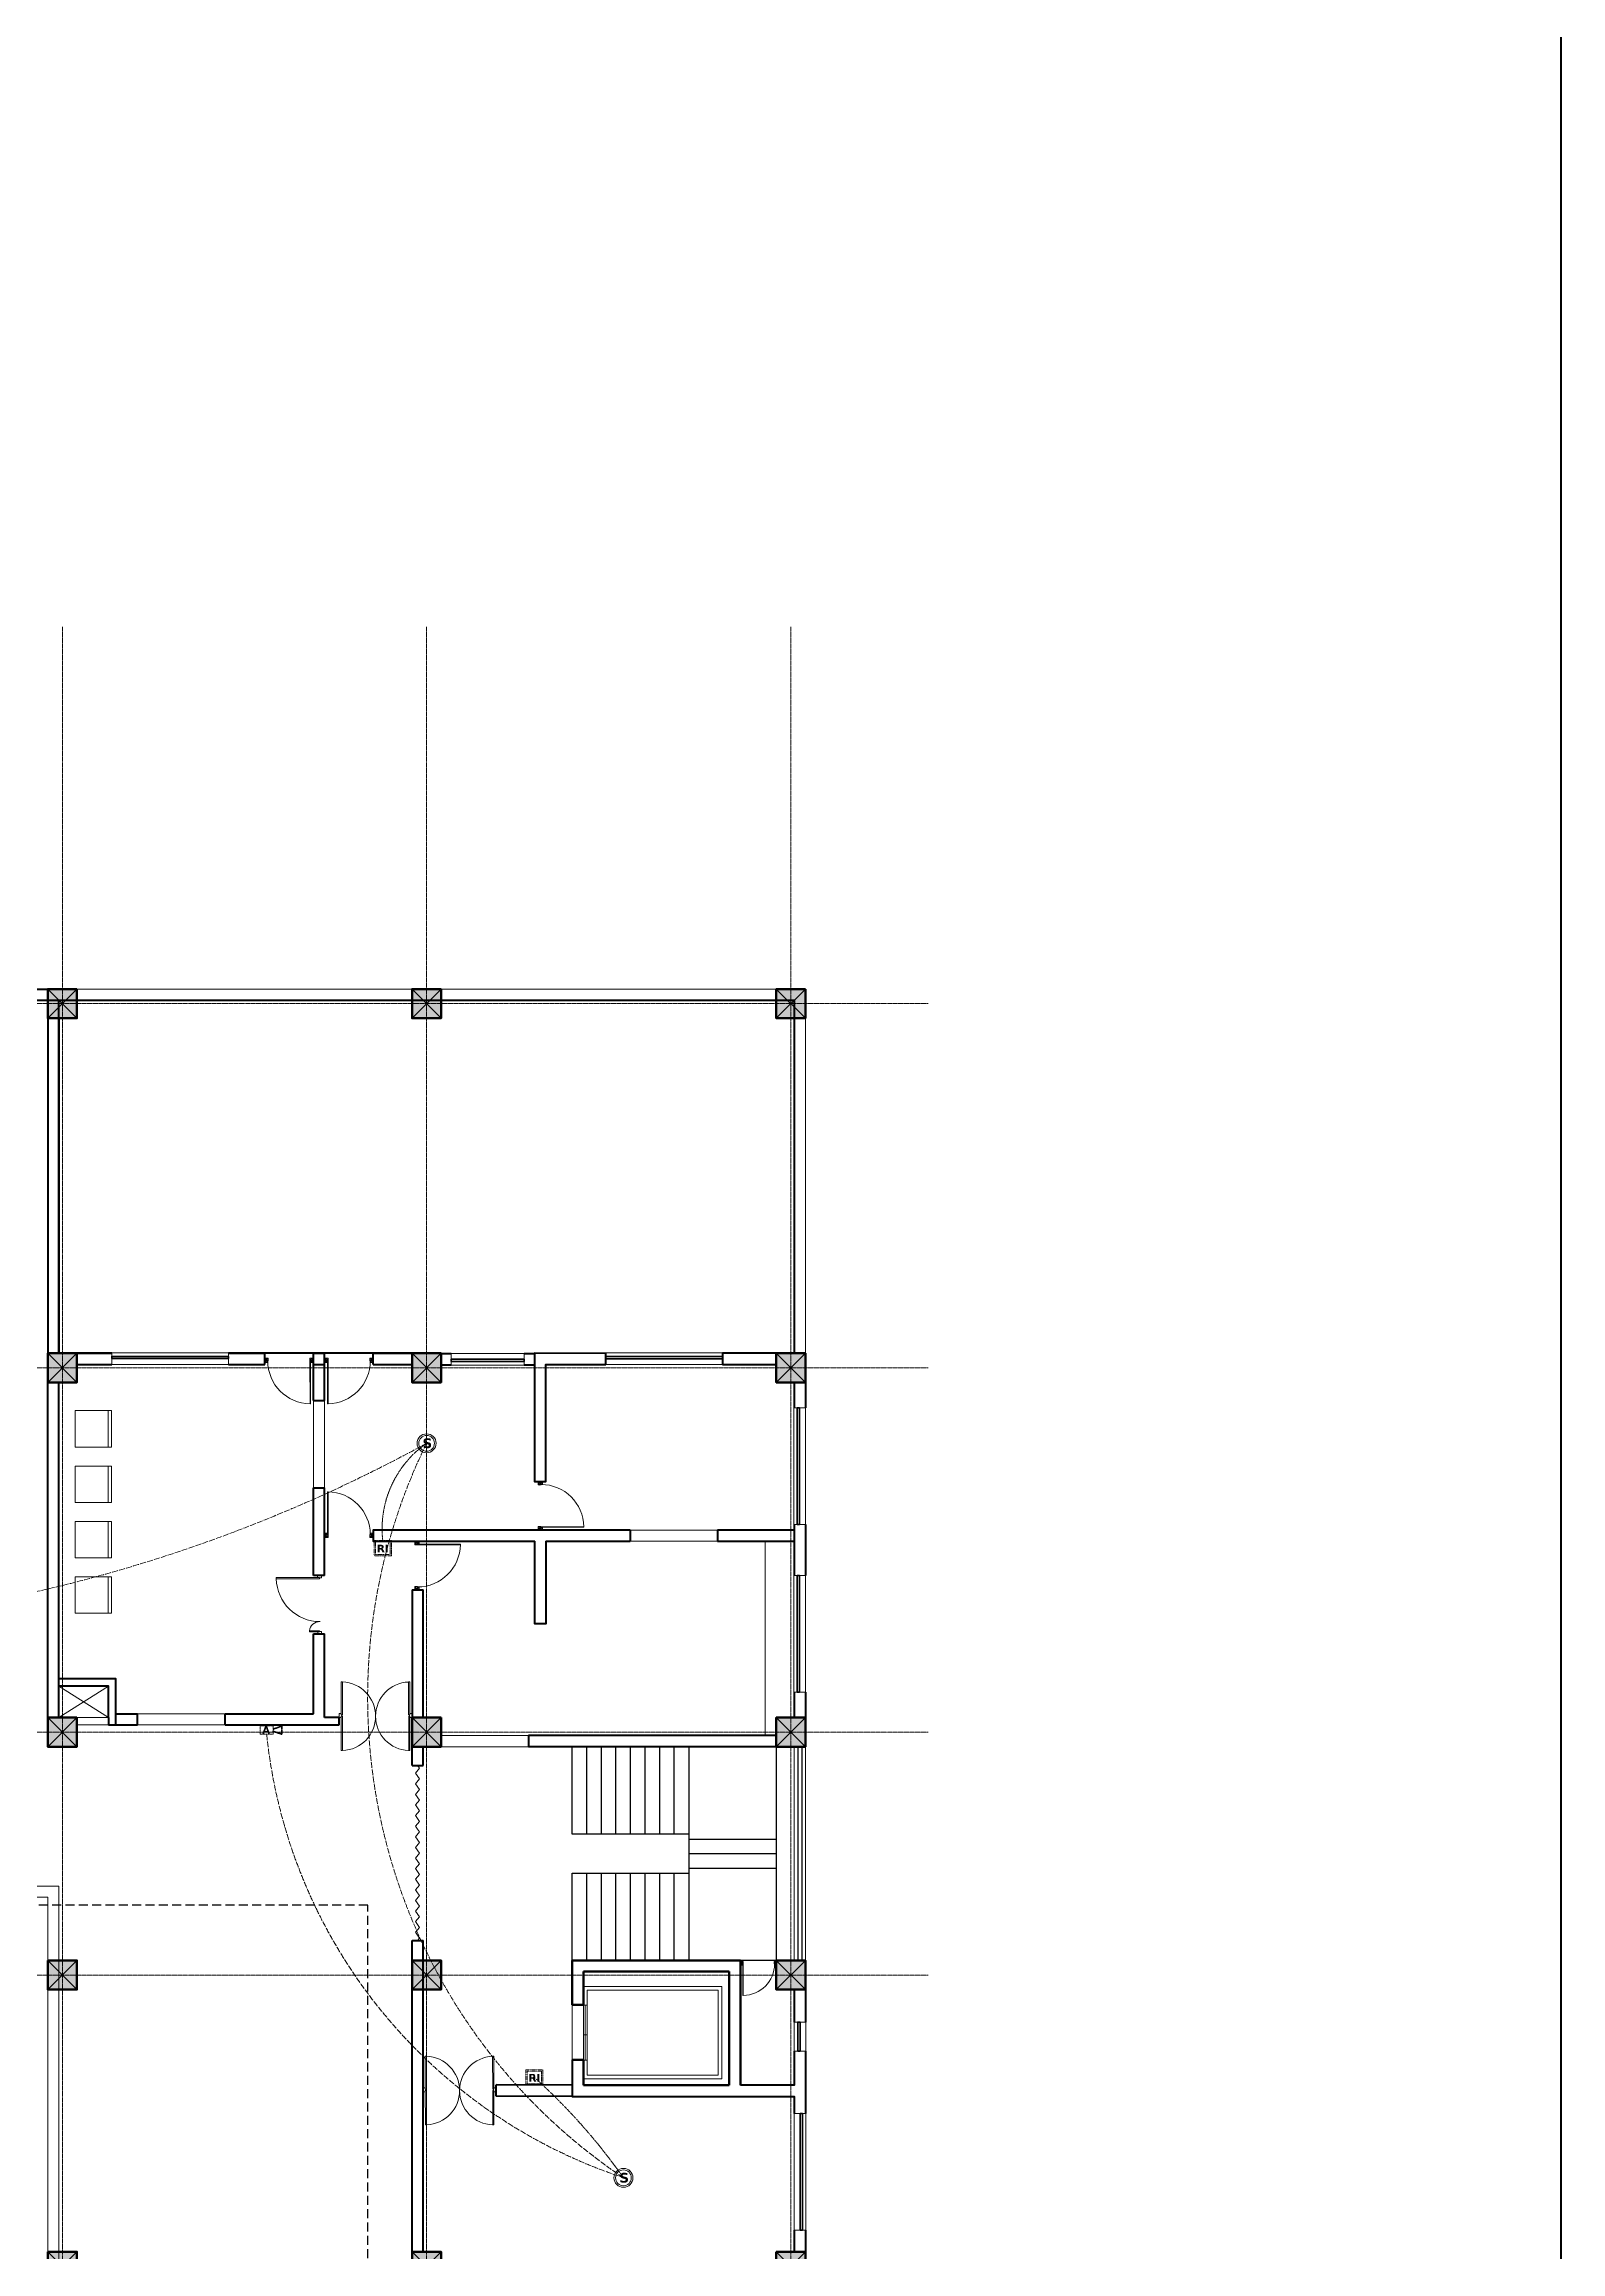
# Model space of a CAD drawing. Header units: millimetres. Extents: x 2402294 to 3337895, y 3394997 to 3969149.
# Drawn here: x 2586544 to 2617776, y 3583001 to 3628456 of the extents above; entities that cross this region are included whole.
import ezdxf

# ---------------------------------------------------------------- set-up
doc = ezdxf.new("R2010")
doc.units = ezdxf.units.MM
doc.header["$MEASUREMENT"] = 0
for name, pattern in [('ACAD_ISO04W100', [30, 24, -3, 0, -3]), ('ACISOTGB', [9, 4, -1, 1, -1, 1, -1]), ('CENTER', [2, 1.25, -0.25, 0.25, -0.25]), ('DASHED', [0.75, 0.5, -0.25])]:
    doc.linetypes.add(name, pattern=pattern)
doc.layers.add('ANNOTATION', color=7, linetype='Continuous')
doc.layers.add('CCTV conduit wire', color=1, linetype='CENTER')
for name, color, linetype, lineweight in [('centreline', 52, 'CENTER', 5), ('Column-0.5', 14, 'Continuous', 50), ('Detector Detector Conduit', 6, 'ACAD_ISO04W100', 13), ('door', 41, 'Continuous', 5), ('Door Opening-0.09', 253, 'Continuous', 9), ('Furniture Hospital-0.09', 44, 'Continuous', 9), ('Hatch', 9, 'Continuous', 9), ('hidden lines', 205, 'DASHED', 5), ('Hooter Alarm', 240, 'CENTER', 35), ('Manual Call Point', 240, 'CENTER', 30), ('RI detector conduit', 100, 'ACISOTGB', 9), ('Sill Level', 140, 'Continuous', 20), ('Smoke Detector', 220, 'Continuous', 20), ('stairs', 6, 'Continuous', 25), ('WALL 0.2', 7, 'Continuous', 20), ('wall 0.4', 7, 'Continuous', 40), ('Wall-0.5', 7, 'Continuous', 50), ('WINDOW', 152, 'Continuous', 30), ('Windows Plan', 152, 'Continuous', 35)]:
    doc.layers.add(name, color=color, linetype=linetype, lineweight=lineweight)
doc.styles.add('5P2', font='verdana.ttf', dxfattribs={"height": 500})
doc.linetypes.add('ZIGZAG', pattern='A,0.0001,-0.2,[131,ltypeshp.shx,S=0.2,R=0,X=-0.2,Y=0],-0.4,[131,ltypeshp.shx,S=0.2,R=180,X=0.2,Y=0],-0.2', length=0.8001)

# ---------------------------------------------------------------- blocks, each defined once
blk = doc.blocks.new('2ft column')
at = {"layer": 'Hatch', "ltscale": 5}
h = blk.add_hatch(color=256, dxfattribs=at)
h.dxf.hatch_style = 1
h.paths.add_polyline_path([(2207385, 4176559), (2207985, 4176559), (2207985, 4175959), (2207385, 4175959)])
at = {"layer": 'Column-0.5', "ltscale": 5}
blk.add_lwpolyline([(2207385, 4176559), (2207985, 4176559), (2207985, 4175959), (2207385, 4175959)], close=True, dxfattribs=at)
at = {"layer": 'Defpoints', "ltscale": 5}
for points in [[(2207985, 4176559), (2207385, 4175959)], [(2207985, 4175959), (2207385, 4176559)]]:
    blk.add_lwpolyline(points, dxfattribs=at)
blk = doc.blocks.new("door 3'3")
at = {"layer": 'door'}
for p, q in [((82769.4, -31237.4), (82769.4, -31203.4)), ((82769.8, -31203.4), (82769.4, -31203.4)), ((82769.8, -31237.4), (82769.8, -31203.4))]:
    blk.add_line(p, q, dxfattribs=at)
at = {"layer": 'door', "ltscale": 80}
for points in [[(82769.8, -31239.8), (82767.4, -31239.8), (82767.4, -31239.4), (82766.9, -31239.4), (82766.9, -31236.4), (82767.4, -31236.4), (82767.4, -31235.9), (82769.4, -31235.9), (82769.4, -31237.4), (82769.8, -31237.4)], [(82802.9, -31239.8), (82805.4, -31239.8), (82805.4, -31239.4), (82805.9, -31239.4), (82805.9, -31236.4), (82805.4, -31236.4), (82805.4, -31235.9), (82803.4, -31235.9), (82803.4, -31237.4), (82802.9, -31237.4)]]:
    blk.add_lwpolyline(points, close=True, dxfattribs=at)
blk.add_arc((82769.4, -31237.4), 34, 0, 89.2047, dxfattribs=at)
at = {"layer": 'Hatch'}
for centre, radius, start, end in [((82767.7, -31239.9), 2.68, 36.7582, 107.5329), ((82767.3, -31240.3), 1.96, 14.7681, 101.3525), ((82757.2, -31236.2), 10.6, 342.6842, 1.6014), ((82764.4, -31235.9), 4.57, 311.0325, 0.2101), ((82768.1, -31239.1), 3.04, 64.8198, 103.5348), ((82767.3, -31236.1), 3.25, 271.0473, 321.5319), ((82805.1, -31239.9), 2.68, 72.4671, 143.2418), ((82805.5, -31236.1), 3.25, 218.4681, 268.9527), ((82804.7, -31239.1), 3.04, 76.4652, 115.1802), ((82805.5, -31240.3), 1.96, 78.6475, 165.2319), ((82808.4, -31235.9), 4.57, 179.7899, 228.9675), ((82815.6, -31236.2), 10.6, 178.3986, 197.3158)]:
    blk.add_arc(centre, radius, start, end, dxfattribs=at)
blk = doc.blocks.new('MAIN DOOR')
at = {"layer": 'door', "ltscale": 1000}
for points in [[(2313.5, 188.5), (2347.4, 188.5), (2347.4, 187.3), (2313.5, 187.3)], [(2381.3, 188.5), (2348.9, 188.5), (2348.9, 187.3), (2381.3, 187.3)]]:
    blk.add_lwpolyline(points, close=True, dxfattribs=at)
for points in [[(2346.1, 190.6), (2346.1, 188.5)], [(2348.9, 188.1), (2347.4, 188.1), (2347.4, 188.5), (2346.1, 188.5), (2346.1, 190.6), (2350.2, 190.6)], [(2347.4, 188.1), (2348.9, 188.1), (2348.9, 188.5), (2350.2, 188.5), (2350.2, 190.6), (2346.1, 190.6)], [(2350.2, 190.6), (2350.2, 188.5)], [(2313.4, 120.7), (2347.3, 120.7), (2347.3, 121.9), (2313.4, 121.9), (2313.4, 120.7)], [(2348.8, 121.1), (2347.3, 121.1), (2347.3, 120.7), (2346, 120.7), (2346, 118.6), (2350.1, 118.6)], [(2347.3, 121.1), (2348.8, 121.1), (2348.8, 120.7), (2350.1, 120.7), (2350.1, 118.6), (2346, 118.6)], [(2346, 118.6), (2346, 120.7)], [(2381.3, 120.7), (2348.8, 120.7), (2348.8, 121.9), (2381.3, 121.9), (2381.3, 120.7)], [(2350.1, 118.6), (2350.1, 120.7)]]:
    blk.add_lwpolyline(points, dxfattribs=at)
at = {"layer": 'Door Opening-0.09', "ltscale": 1000}
for centre, start, end in [((2347.4, 188.5), 182.1168, 357.8826), ((2347.3, 120.7), 2.1167, 177.8826)]:
    blk.add_arc(centre, 33.9, start, end, dxfattribs=at)
at = {"layer": 'WINDOW', "ltscale": 5}
blk.add_line((2350.1, 190.6), (2350.1, 190.6), dxfattribs=at)
blk = doc.blocks.new('d1')
at = {"layer": 'door'}
for p, q in [((2442.7, 10746.2), (2408.3, 10746.2)), ((2408.3, 10746.2), (2408.3, 10745.7)), ((2442.7, 10745.7), (2408.3, 10745.7))]:
    blk.add_line(p, q, dxfattribs=at)
at = {"layer": 'door', "ltscale": 80}
for points in [[(2445, 10779.7), (2445, 10782), (2444.6, 10782), (2444.6, 10782.4), (2441.8, 10782.4), (2441.8, 10782), (2441.4, 10782), (2441.4, 10780.1), (2442.7, 10780.1), (2442.7, 10779.7)], [(2445, 10746.2), (2445, 10743.9), (2444.6, 10743.9), (2444.6, 10743.4), (2441.8, 10743.4), (2441.8, 10743.9), (2441.4, 10743.9), (2441.4, 10745.7), (2442.7, 10745.7), (2442.7, 10746.2)]]:
    blk.add_lwpolyline(points, close=True, dxfattribs=at)
at = {"layer": 'Door Opening-0.09', "ltscale": 80}
blk.add_arc((2442.7, 10745.7), 34.4, 90, 179.274, dxfattribs=at)
at = {"layer": 'hidden lines'}
for centre, radius, start, end in [((2441.6, 10791.4), 9.82, 268.3986, 287.3158), ((2441.4, 10784.8), 4.22, 269.7899, 318.9675), ((2444.3, 10781.3), 2.81, 166.4652, 205.1802), ((2445, 10781.7), 2.48, 162.4671, 233.2418), ((2441.6, 10782), 3, 308.4681, 358.9527), ((2445.5, 10782.1), 1.81, 168.6475, 255.2319), ((2441.4, 10741.1), 4.22, 41.0325, 90.2101), ((2441.6, 10734.5), 9.82, 72.6842, 91.6014), ((2444.3, 10744.5), 2.81, 154.8198, 193.5348), ((2445, 10744.2), 2.48, 126.7582, 197.5329), ((2441.6, 10743.8), 3, 1.0473, 51.5319), ((2445.5, 10743.8), 1.81, 104.7681, 191.3525)]:
    blk.add_arc(centre, radius, start, end, dxfattribs=at)
blk = doc.blocks.new("door 5'")
at = {"layer": 'door', "ltscale": 1000}
for points in [[(2177525, 4317078), (2177525, 4317062), (2177516, 4317062), (2177516, 4317020), (2177473, 4317020), (2177474, 4317105)], [(2177525, 4317062), (2177525, 4317105), (2177474, 4317105), (2177473, 4317020)], [(2177473, 4317020), (2177516, 4317020)], [(2177474, 4317105), (2177516, 4317105)], [(2178697, 4316120), (2178697, 4317060), (2178671, 4317060), (2178671, 4316120), (2178697, 4316120)], [(2178689, 4317076), (2178689, 4317060), (2178697, 4317060), (2178697, 4317018), (2178740, 4317018), (2178740, 4317104)], [(2178689, 4317060), (2178689, 4317104), (2178740, 4317104), (2178740, 4317018)], [(2178740, 4317018), (2178697, 4317018)]]:
    blk.add_lwpolyline(points, dxfattribs=at)
blk.add_lwpolyline([(2177516, 4316839), (2177516, 4317062), (2177543, 4317062), (2177543, 4316839)], close=True, dxfattribs=at)
at = {"layer": 'Door Opening-0.09', "ltscale": 1000}
for centre, radius, start, end in [((2177516, 4317062), 224, 276.6944, 2.344), ((2178697, 4317076), 957, 180.3416, 268.4244)]:
    blk.add_arc(centre, radius, start, end, dxfattribs=at)
at = {"layer": 'WINDOW', "ltscale": 5}
blk.add_line((2177474, 4317104), (2177474, 4317104), dxfattribs=at)
blk = doc.blocks.new('w1')
at = {"layer": 'Sill Level'}
blk.add_lwpolyline([(2460641, 3827503), (2460641, 3825103), (2460401, 3825103), (2460401, 3827503)], close=True, dxfattribs=at)
at = {"layer": 'Windows Plan'}
blk.add_lwpolyline([(2460521, 3825103), (2460521, 3827503), (2460473, 3827503), (2460473, 3825103)], close=True, dxfattribs=at)
blk = doc.blocks.new('w2')
at = {"layer": 'Sill Level'}
blk.add_lwpolyline([(2444138, 3818930), (2445638, 3818930), (2445638, 3818690), (2444138, 3818690)], close=True, dxfattribs=at)
at = {"layer": 'Windows Plan'}
blk.add_lwpolyline([(2445638, 3818810), (2444138, 3818810), (2444138, 3818762), (2445638, 3818762)], close=True, dxfattribs=at)
blk = doc.blocks.new('v2')
at = {"layer": 'Sill Level'}
blk.add_lwpolyline([(2448277, 3818910), (2448877, 3818910), (2448877, 3818670), (2448277, 3818670)], close=True, dxfattribs=at)
at = {"layer": 'Windows Plan'}
blk.add_lwpolyline([(2448877, 3818790), (2448277, 3818790), (2448277, 3818743), (2448877, 3818743)], close=True, dxfattribs=at)
blk = doc.blocks.new('smoke')
at = {"layer": 'Smoke Detector', "lineweight": 5}
for radius in [97.5, 81.1]:
    blk.add_circle((-251457, 4034457), radius, dxfattribs=at)
at = {"layer": 'Smoke Detector', "lineweight": 5, "insert": (-251499, 4034508), "char_height": 100.35, "width": 120.42, "attachment_point": 1, "style": '5P2'}
blk.add_mtext('{\\fVerdana|b1|i0|c0|p34;S}', dxfattribs=at)
blk = doc.blocks.new('smoke1')
at = {"layer": 'CCTV conduit wire'}
blk.add_blockref('smoke', (0, 0), dxfattribs=at)
blk = doc.blocks.new('response indicator')
at = {"layer": 'Manual Call Point', "lineweight": 5}
for points in [[(295159, 165314), (295473, 165314), (295473, 165035), (295159, 165035)], [(295183, 165290), (295450, 165290), (295450, 165059), (295183, 165059)]]:
    blk.add_lwpolyline(points, close=True, dxfattribs=at)
at = {"layer": 'Manual Call Point', "lineweight": 5, "insert": (295207, 165238), "char_height": 139.42, "width": 167.3, "attachment_point": 1, "style": '5P2'}
blk.add_mtext('{\\fVerdana|b1|i0|c0|p34;RI}', dxfattribs=at)
blk = doc.blocks.new('hooter')
at = {"layer": 'Hooter Alarm', "lineweight": 35}
for p, q in [((318970, 4030859), (319090, 4030904)), ((318970, 4030830), (319090, 4030790)), ((319090, 4030904), (319090, 4030790))]:
    blk.add_line(p, q, dxfattribs=at)
at = {"layer": 'Hooter Alarm', "lineweight": 5}
blk.add_lwpolyline([(318792, 4030904), (318970, 4030904), (318970, 4030790), (318792, 4030790)], close=True, dxfattribs=at)
at = {"layer": 'Hooter Alarm', "lineweight": 5, "insert": (318820, 4030897), "char_height": 100.35, "width": 120.42, "attachment_point": 1, "style": '5P2'}
blk.add_mtext('{\\fVerdana|b1|i0|c0|p34;A}', dxfattribs=at)

msp = doc.modelspace()

# ---------------------------------------------------------------- linework, layer by layer
at = {"layer": 'centreline', "ltscale": 5}
for p, q in [((2586918.8, 3616459.5), (2586918.8, 3574153)), ((2586918.8, 3616459.5), (2586918.8, 3574153)), ((2594418.8, 3616459.5), (2594418.8, 3574153)), ((2594418.8, 3616459.5), (2594418.8, 3574153)), ((2601918.8, 3616459.5), (2601918.8, 3574153)), ((2601918.8, 3616459.5), (2601918.8, 3574153)), ((2604746, 3608701.3), (2560402.6, 3608701.3)), ((2604746, 3608701.3), (2560402.6, 3608701.3)), ((2604746, 3601201.3), (2560402.6, 3601201.3)), ((2604746, 3601201.3), (2560402.6, 3601201.3)), ((2604746, 3593701.3), (2578368.8, 3593701.3)), ((2604146, 3593701.3), (2578368.8, 3593701.3)), ((2604746, 3593701.3), (2578368.8, 3593701.3)), ((2604146, 3593701.3), (2578368.8, 3593701.3)), ((2604746, 3588701.3), (2582832.4, 3588701.3)), ((2604746, 3588701.3), (2582832.4, 3588701.3))]:
    msp.add_line(p, q, dxfattribs=at)
at = {"layer": 'Detector Detector Conduit', "ltscale": 5}
for centre, radius, start, end in [((2579380.8, 3627105), 31304.4, 275.43745, 298.71024), ((2605121.4, 3594412.9), 11914.9, 153.92941, 236.07805), ((2601857.6, 3594773.7), 10789.9, 185.93371, 251.66889)]:
    msp.add_arc(centre, radius, start, end, dxfattribs=at)
at = {"layer": 'Furniture Hospital-0.09', "ltscale": 5}
for p, q in [((2597648.8, 3588464.6), (2597648.8, 3588081.3)), ((2597725.5, 3588388), (2597725.5, 3588081.3)), ((2600425.2, 3588388), (2597725.5, 3588388)), ((2600425.2, 3586641.3), (2600425.2, 3588388)), ((2597648.8, 3588081.3), (2597725.5, 3588081.3)), ((2597687.2, 3588081.3), (2597687.2, 3586948)), ((2597687.2, 3587468), (2597648.8, 3587468)), ((2597725.5, 3587468), (2597687.2, 3587468)), ((2597648.8, 3586948), (2597648.8, 3586564.6)), ((2597648.8, 3586948), (2597725.5, 3586948)), ((2597725.5, 3586948), (2597725.5, 3586641.3)), ((2597648.8, 3586564.6), (2600501.8, 3586564.6)), ((2597725.5, 3586641.3), (2600425.2, 3586641.3))]:
    msp.add_line(p, q, dxfattribs=at)
at = {"layer": 'Furniture Hospital-0.09'}
for points in [[(2587931.3, 3599571.2), (2587931.3, 3600321.2), (2587181.3, 3600321.2), (2587181.3, 3599571.2), (2587931.3, 3599571.2)], [(2587863, 3600321.2), (2587863, 3599571.2)], [(2587931.3, 3598431.3), (2587931.3, 3599181.3), (2587181.3, 3599181.3), (2587181.3, 3598431.3), (2587931.3, 3598431.3)], [(2587863, 3599181.3), (2587863, 3598431.3)], [(2587931.3, 3597291.4), (2587931.3, 3598041.4), (2587181.3, 3598041.4), (2587181.3, 3597291.4), (2587931.3, 3597291.4)], [(2587863, 3598041.4), (2587863, 3597291.4)], [(2587931.3, 3596151.5), (2587931.3, 3596901.5), (2587181.3, 3596901.5), (2587181.3, 3596151.5), (2587931.3, 3596151.5)], [(2587863, 3596901.5), (2587863, 3596151.5)]]:
    msp.add_lwpolyline(points, dxfattribs=at)
at = {"layer": 'Furniture Hospital-0.09', "ltscale": 5}
for points in [[(2597648.8, 3588464.6), (2600501.8, 3588464.6), (2600501.8, 3586564.6)], [(2597648.8, 3586948), (2597648.8, 3588081.3)], [(2597725.5, 3588081.3), (2597725.5, 3586948)]]:
    msp.add_lwpolyline(points, dxfattribs=at)
at = {"layer": 'Hatch', "ltscale": 5}
for points in [[(2587868.8, 3594651.3), (2586848.8, 3594001.3)], [(2586848.8, 3594651.3), (2587868.8, 3594001.3)]]:
    msp.add_lwpolyline(points, dxfattribs=at)
at = {"layer": 'RI detector conduit', "ltscale": 5}
for centre, radius, start, end in [((2595651.3, 3597889.2), 2148.6, 125.00314, 186.52489), ((2588487.7, 3577511.5), 12202, 35.08921, 48.09355)]:
    msp.add_arc(centre, radius, start, end, dxfattribs=at)
at = {"layer": 'stairs', "linetype": 'DASHED', "ltscale": 366}
msp.add_lwpolyline([(2602218.8, 3582401.3), (2602218.8, 3581501.3), (2594107.5, 3581501.3), (2593207.5, 3581501.3), (2593207.5, 3590142.2), (2558057.6, 3590142.2), (2558057.6, 3593472.9)], dxfattribs=at)
at = {"layer": 'stairs', "ltscale": 5}
for points in [[(2599818.8, 3591601.3), (2597418.8, 3591601.3), (2597418.8, 3593401.3)], [(2597718.8, 3591601.3), (2597718.8, 3593401.3)], [(2598018.8, 3591601.3), (2598018.8, 3593401.3)], [(2598318.8, 3591601.3), (2598318.8, 3593401.3)], [(2598618.8, 3591601.3), (2598618.8, 3593401.3)], [(2598918.8, 3591601.3), (2598918.8, 3593401.3)], [(2599218.8, 3591601.3), (2599218.8, 3593401.3)], [(2599518.8, 3591601.3), (2599518.8, 3593401.3)], [(2599818.8, 3593401.3), (2599818.8, 3589001.3)], [(2601618.8, 3593401.3), (2601618.8, 3589001.3), (2600878.6, 3589001.3)], [(2599818.8, 3591501.3), (2601618.8, 3591501.3)], [(2599818.8, 3591201.3), (2601618.8, 3591201.3)], [(2597418.8, 3589001.3), (2597418.8, 3590801.3), (2599818.8, 3590801.3)], [(2597718.8, 3589001.3), (2597718.8, 3590801.3)], [(2598018.8, 3589001.3), (2598018.8, 3590801.3)], [(2598318.8, 3589001.3), (2598318.8, 3590801.3)], [(2598618.8, 3589001.3), (2598618.8, 3590801.3)], [(2598918.8, 3589001.3), (2598918.8, 3590801.3)], [(2599218.8, 3589001.3), (2599218.8, 3590801.3)], [(2599518.8, 3589001.3), (2599518.8, 3590801.3)], [(2599818.8, 3590901.3), (2601618.8, 3590901.3)]]:
    msp.add_lwpolyline(points, dxfattribs=at)
at = {"layer": 'WALL 0.2', "ltscale": 5}
for p, q in [((2587218.8, 3609001.3), (2601618.8, 3609001.3)), ((2587218.8, 3608771.3), (2601618.8, 3608771.3)), ((2601988.8, 3608401.3), (2601988.8, 3601501.3)), ((2602218.8, 3608401.3), (2602218.8, 3601501.3)), ((2601388.8, 3597631.3), (2601388.8, 3593631.3)), ((2558287.6, 3590531.3), (2586848.8, 3590531.3)), ((2586848.8, 3590531.3), (2586848.8, 3577360.3)), ((2558057.6, 3590301.3), (2586618.8, 3590301.3)), ((2586618.8, 3590301.3), (2586618.8, 3577360.3)), ((2597418.8, 3588086.3), (2597418.8, 3586953)), ((2597648.8, 3586953), (2597648.8, 3588086.3))]:
    msp.add_line(p, q, dxfattribs=at)
for points in [[(2594718.8, 3609001.3), (2601618.8, 3609001.3)], [(2592088.8, 3598732.6), (2592088.8, 3600532.6)], [(2592318.8, 3598732.6), (2592318.8, 3600532.6)], [(2598611, 3597861.4), (2600411, 3597861.4)], [(2598611, 3597631.4), (2598611, 3597631.4)], [(2598611, 3597631.4), (2600411, 3597631.4)], [(2587218.8, 3594001.3), (2587868.8, 3594001.3)], [(2587218.8, 3593851.3), (2587868.8, 3593851.3)], [(2590268, 3594081.3), (2588468, 3594081.3)], [(2590268, 3593851.3), (2588468, 3593851.3)], [(2594718.8, 3593631.3), (2596518.8, 3593631.3)], [(2594718.8, 3593401.3), (2594718.8, 3593401.3)], [(2594718.8, 3593401.3), (2596518.8, 3593401.3)], [(2601988.8, 3593401.3), (2601988.8, 3589001.3)], [(2602218.8, 3593401.3), (2602218.8, 3589001.3)]]:
    msp.add_lwpolyline(points, dxfattribs=at)
at = {"layer": 'wall 0.4', "ltscale": 5}
for p, q in [((2585568.6, 3609001.3), (2587218.8, 3609001.3)), ((2585568.6, 3608771.3), (2587218.8, 3608771.3)), ((2586618.8, 3608401.3), (2586618.8, 3601501.3)), ((2586848.8, 3608401.3), (2586848.8, 3601501.3)), ((2586848.8, 3608401.3), (2586848.8, 3602771.3)), ((2586848.8, 3602541.3), (2586848.8, 3601501.3)), ((2592318.8, 3600532.6), (2592318.8, 3601501.3)), ((2598111.7, 3601270.8), (2598111.7, 3601501)), ((2592088.8, 3600532.6), (2592088.8, 3601271.3)), ((2600511.7, 3601270.9), (2601618.8, 3601271.3)), ((2586618.8, 3594001.3), (2586618.8, 3600901.3)), ((2586848.8, 3594001.3), (2586848.8, 3600901.3)), ((2592088.8, 3600532.6), (2592318.8, 3600532.6)), ((2601988.8, 3600901.3), (2601988.8, 3600376.3)), ((2602218.8, 3600901.3), (2602218.8, 3600376.3)), ((2592088.8, 3596924.3), (2592088.8, 3598732.6)), ((2592088.8, 3598732.6), (2592318.8, 3598732.6)), ((2592318.8, 3596924.3), (2592318.8, 3598732.6)), ((2598611, 3597861.4), (2596872.8, 3597861.4)), ((2598611, 3597861.4), (2598611, 3597631.4)), ((2601887.2, 3597861.3), (2600411, 3597861.3)), ((2600411, 3597861.3), (2600411, 3597631.4)), ((2601988.8, 3597976.3), (2601988.8, 3596926.3)), ((2602218.8, 3597976.3), (2602218.8, 3596926.3)), ((2596872.8, 3597631.4), (2598611, 3597631.4)), ((2600411, 3597631.4), (2601988.8, 3597631.3)), ((2601988.8, 3597631.3), (2601988.8, 3596926.3)), ((2592318.8, 3596924.3), (2592088.8, 3596924.3)), ((2594118.9, 3596631.5), (2594348.9, 3596631.5)), ((2592088.8, 3594081.3), (2592088.8, 3595724.3)), ((2592088.8, 3595724.3), (2592318.8, 3595724.3)), ((2592318.8, 3594001.3), (2592318.8, 3595724.3)), ((2601988.8, 3594526.3), (2601988.8, 3594001.3)), ((2601988.8, 3594526.3), (2601988.8, 3594001.3)), ((2602218.8, 3594526.3), (2602218.8, 3594001.3)), ((2588018.8, 3594081.3), (2588468, 3594081.3)), ((2588468, 3593851.3), (2588468, 3594081.3)), ((2590268, 3594081.3), (2592088.8, 3594081.3)), ((2590268, 3593851.3), (2590268, 3594081.3)), ((2592618.8, 3593851.3), (2592618.8, 3594001.3)), ((2594718.8, 3593631.3), (2594718.8, 3593401.3)), ((2596518.8, 3593631.3), (2596518.8, 3593401.3)), ((2594118.8, 3593014.2), (2594348.8, 3593014.2)), ((2594118.8, 3589414.2), (2594348.8, 3589414.2)), ((2602218.8, 3588401.3), (2602218.8, 3587733.7)), ((2602218.8, 3587133.7), (2602218.8, 3585849.5)), ((2597418.8, 3586431.3), (2595848.9, 3586438.8)), ((2597418.8, 3586201.3), (2595848.9, 3586208.8)), ((2602218.8, 3583449.5), (2602218.8, 3577360.3))]:
    msp.add_line(p, q, dxfattribs=at)
msp.add_lwpolyline([(2419715.1, 3629865.1), (2617775.6, 3629865.1), (2617775.6, 3551550.1), (2419715.1, 3551550.1)], close=True, dxfattribs=at)
for points in [[(2587937, 3601501.3), (2586848.8, 3601501.3), (2586848.8, 3608771.3), (2601988.8, 3608771.3), (2601988.8, 3601501.3), (2600511.7, 3601501.3), (2600511.7, 3601270.9)], [(2586618.8, 3608401.3), (2586618.8, 3601501.3)], [(2587218.8, 3601501.3), (2587937, 3601501.3)], [(2590337, 3601501.3), (2591088.8, 3601501.3)], [(2594718.8, 3601501.3), (2590337, 3601501.3)], [(2591088.8, 3601270.7), (2591088.8, 3601500.7)], [(2592088.8, 3601501.3), (2592318.8, 3601501.3)], [(2592088.8, 3601271.3), (2592088.8, 3601501.3)], [(2593318.7, 3601501.3), (2594118.8, 3601501.3)], [(2593318.7, 3601271.3), (2593318.7, 3601501.3)], [(2594925.9, 3601491), (2594718.8, 3601491)], [(2596642.8, 3601491), (2596425.9, 3601491)], [(2598111.7, 3601501), (2596642.8, 3601501.2), (2596642.8, 3598861.2), (2596872.8, 3598861.2), (2596872.8, 3601270.9), (2598111.7, 3601270.8)], [(2587218.8, 3601271.3), (2587937, 3601271.3)], [(2590337, 3601271.3), (2591088.8, 3601271.3)], [(2592088.8, 3601271.3), (2592318.8, 3601271.3)], [(2593318.7, 3601271.3), (2594118.8, 3601271.3)], [(2594925.9, 3601260.8), (2594718.8, 3601260.8)], [(2596641.7, 3601260.8), (2596425.9, 3601260.8)], [(2601988.8, 3600901.3), (2601988.8, 3600376.3)], [(2602218.8, 3600901.3), (2602218.8, 3600376.3)], [(2596872.8, 3597861.6), (2593318.8, 3597861.5), (2593318.8, 3597631.5), (2596646.4, 3597631.4)], [(2596872.8, 3597861.4), (2596872.8, 3597861.4)], [(2597539.7, 3597861.3), (2597419.7, 3597861.3)], [(2601988.8, 3597976.3), (2601988.8, 3597861.3), (2600459.8, 3597861.3)], [(2602218.8, 3597976.3), (2602218.8, 3596926.3)], [(2596872.8, 3597631.4), (2596872.8, 3595933.1), (2596646.4, 3595933.1), (2596646.4, 3597631.4)], [(2594118.9, 3596631.5), (2594118.8, 3594001.3), (2594348.8, 3594001.3), (2594348.9, 3596631.5)], [(2587868.8, 3593851.3), (2588018.8, 3593851.3), (2588018.8, 3594801.3), (2586848.8, 3594801.3)], [(2587868.8, 3594001.3), (2587868.8, 3594651.3), (2586848.8, 3594651.3)], [(2602218.8, 3594526.3), (2602218.8, 3594001.3)], [(2587868.8, 3594001.3), (2587868.8, 3593851.3)], [(2588018.8, 3593851.3), (2588468, 3593851.3)], [(2590268, 3593851.3), (2592618.8, 3593851.3)], [(2592618.8, 3594001.3), (2592318.8, 3594001.3)], [(2594118.8, 3593014.2), (2594118.8, 3593401.3)], [(2594348.8, 3593014.2), (2594348.8, 3593401.3)], [(2594718.8, 3593631.3), (2594718.8, 3593631.3)], [(2594718.8, 3593401.3), (2594718.8, 3593401.3)], [(2600518.8, 3593631.3), (2596518.8, 3593631.3)], [(2601618.8, 3593401.3), (2596518.8, 3593401.3)], [(2601618.8, 3593401.3), (2597418.8, 3593401.3)], [(2601618.8, 3593631.3), (2597598.1, 3593631.3)], [(2594118.8, 3583001.3), (2594118.8, 3589414.2)], [(2594348.8, 3583001.3), (2594348.8, 3589414.2)], [(2601988.8, 3588401.3), (2601988.8, 3587733.7)], [(2597418.8, 3586953), (2597418.8, 3586201.3), (2601988.8, 3586201.3), (2601988.8, 3585849.5)], [(2601988.8, 3587133.7), (2601988.8, 3586431.3), (2600881.8, 3586431.3)], [(2595848.9, 3586208.8), (2595848.9, 3586438.8)], [(2601988.8, 3583449.5), (2601988.8, 3583001.3)]]:
    msp.add_lwpolyline(points, dxfattribs=at)
at = {"layer": 'Wall-0.5', "ltscale": 5}
for p, q in [((2600881.8, 3589001.3), (2597418.8, 3589001.3)), ((2597418.8, 3589001.3), (2597418.8, 3588086.3)), ((2597648.8, 3588086.3), (2597648.8, 3588771.3)), ((2597648.8, 3588771.3), (2600651.8, 3588771.3)), ((2600651.8, 3588771.3), (2600651.8, 3586431.3)), ((2600881.8, 3589001.3), (2600881.8, 3586431.3)), ((2597418.8, 3588086.3), (2597648.8, 3588086.3)), ((2597648.8, 3586953), (2597418.8, 3586953)), ((2597648.8, 3586431.3), (2597648.8, 3586953)), ((2600651.8, 3586431.3), (2597648.8, 3586431.3))]:
    msp.add_line(p, q, dxfattribs=at)
at = {"layer": 'WINDOW', "ltscale": 5}
for points in [[(2602063.8, 3593401.3), (2602063.8, 3589001.3)], [(2602143.8, 3593401.3), (2602143.8, 3589001.3)]]:
    msp.add_lwpolyline(points, dxfattribs=at)
at = {"layer": 'WINDOW', "linetype": 'ZIGZAG', "lineweight": 20, "ltscale": 0.5}
for points in [[(2594233.8, 3593014.2), (2594276.2, 3592958.3), (2594191.2, 3592857.3), (2594274.2, 3592737.5), (2594191.2, 3592638.9), (2594274.2, 3592519.1), (2594191.2, 3592420.5), (2594274.2, 3592300.7), (2594191.2, 3592202.2), (2594274.2, 3592082.4), (2594191.2, 3591983.8), (2594274.2, 3591864), (2594191.2, 3591765.4), (2594233.8, 3591703.9)], [(2594233.8, 3591703.9), (2594276.2, 3591648), (2594191.2, 3591547), (2594274.2, 3591427.2), (2594191.2, 3591328.6), (2594274.2, 3591208.8), (2594191.2, 3591110.2), (2594274.2, 3590990.4), (2594191.2, 3590891.9), (2594274.2, 3590772), (2594191.2, 3590673.5), (2594274.2, 3590553.7), (2594191.2, 3590455.1), (2594233.8, 3590393.6)], [(2594233.8, 3590393.6), (2594276.2, 3590337.7), (2594191.2, 3590236.7), (2594274.2, 3590116.9), (2594191.2, 3590018.3), (2594274.2, 3589898.5), (2594191.2, 3589799.9), (2594274.2, 3589680.1), (2594191.2, 3589581.5), (2594274.2, 3589461.7), (2594234.2, 3589414.2)]]:
    msp.add_lwpolyline(points, dxfattribs=at)

# ---------------------------------------------------------------- block references
at = {"layer": 'ANNOTATION', "xscale": 1.125, "yscale": 1.125, "zscale": 1.125}
for p in [(2261286.2, 3411667.2), (2264407.3, 3400771.7)]:
    msp.add_blockref('response indicator', p, dxfattribs=at)
at = {"layer": 'CCTV conduit wire', "xscale": 2, "yscale": 2, "zscale": 2}
for p in [(3097333.4, -4469265), (3101386.7, -4484388.4)]:
    msp.add_blockref('smoke1', p, dxfattribs=at)
at = {"layer": 'Detector Detector Conduit', "xscale": 1.5, "yscale": 1.5, "zscale": 1.5}
msp.add_blockref('hooter', (2112804.5, -2452526.4), dxfattribs=at)
at = {"layer": 'door', "xscale": -0.9473750180788149, "yscale": 0.9473750180788149, "zscale": 0.9473750180788149, "rotation": 270.0040133245631}
msp.add_blockref("door 5'", (-1497515.8, 1532553.8), dxfattribs=at)
at = {"layer": 'Door Opening-0.09'}
for name, p, xscale, yscale, zscale, rotation in [('d1', (2867597.5, 3538869.6), 25.64102998076803, 25.64102998076803, 25.64102998076803, 90.03301536802395), ('d1', (2316810.1, 3538869.6), -25.64102998076803, 25.64102998076803, 25.64102998076803, 269.9669846319761), ('d1', (2659249.1, 3322352.7), -25.64102998076803, 25.64102998076803, 25.64102998076803, 359.9669846319761), ('d1', (2316810.2, 3660242.5), 25.64102998076803, 25.64102998076803, 25.64102998076803, 270.0330153680241), ('d1', (2656707.1, 3873140.1), 25.64102998076803, 25.64102998076803, 25.64102998076803, 180.0330153680241), ('MAIN DOOR', (2596632, 3545128.2), 20.83332896922157, 20.83332896922157, 20.83332896922157, 90.04973591478812), ("door 3'3", (1008794.1, 2989300), -19.23084603733906, 19.23084603733906, 19.23084603733906, 179.9608081480045), ('MAIN DOOR', (2598362.1, 3537421.6), 20.83332896922158, 20.83332896922158, 20.83332896922158, 90.04973591478812)]:
    msp.add_blockref(name, p, dxfattribs=dict(at, xscale=xscale, yscale=yscale, zscale=zscale, rotation=rotation))
at = {"layer": 'Hatch', "xscale": -1}
for p in [(4794603.7, -567557.2), (4794603.7, -567557.2), (4802103.7, -567557.2), (4809603.7, -567557.2), (4794603.7, -575057.2), (4794603.7, -575057.2), (4802103.7, -575057.2), (4802103.7, -575057.2), (4809603.7, -575057.2), (4809603.7, -575057.2), (4794603.7, -582557.2), (4794603.7, -582557.2), (4802103.7, -582557.2), (4802103.7, -582557.2), (4809603.7, -582557.2), (4809603.7, -582557.2)]:
    msp.add_blockref('2ft column', p, dxfattribs=at)
at = {"layer": 'Hatch'}
for p in [(379233.9, -587557.2), (379233.9, -587557.2), (386733.9, -587557.2), (386733.9, -587557.2), (394233.9, -587557.2), (394233.9, -587557.2), (379233.9, -593557.2), (386733.9, -593557.2), (394233.9, -593557.2)]:
    msp.add_blockref('2ft column', p, dxfattribs=at)
at = {"layer": 'wall 0.4'}
for name, p, rotation in [('w1', (-1237165.9, 6061912.4), 270), ('w1', (-1226991.2, 6061911.9), 270), ('v2', (-1216681.6, 6036010.3), 270), ('w1', (5062629.9, 7410952.4), 180)]:
    msp.add_blockref(name, p, dxfattribs=dict(at, rotation=rotation))
for name, p in [('w2', (150788.2, -217429.5)), ('w1', (141577.8, -227126.6)), ('w1', (141577.8, -230576.6))]:
    msp.add_blockref(name, p, dxfattribs=at)

doc.saveas('drawing.dxf')
